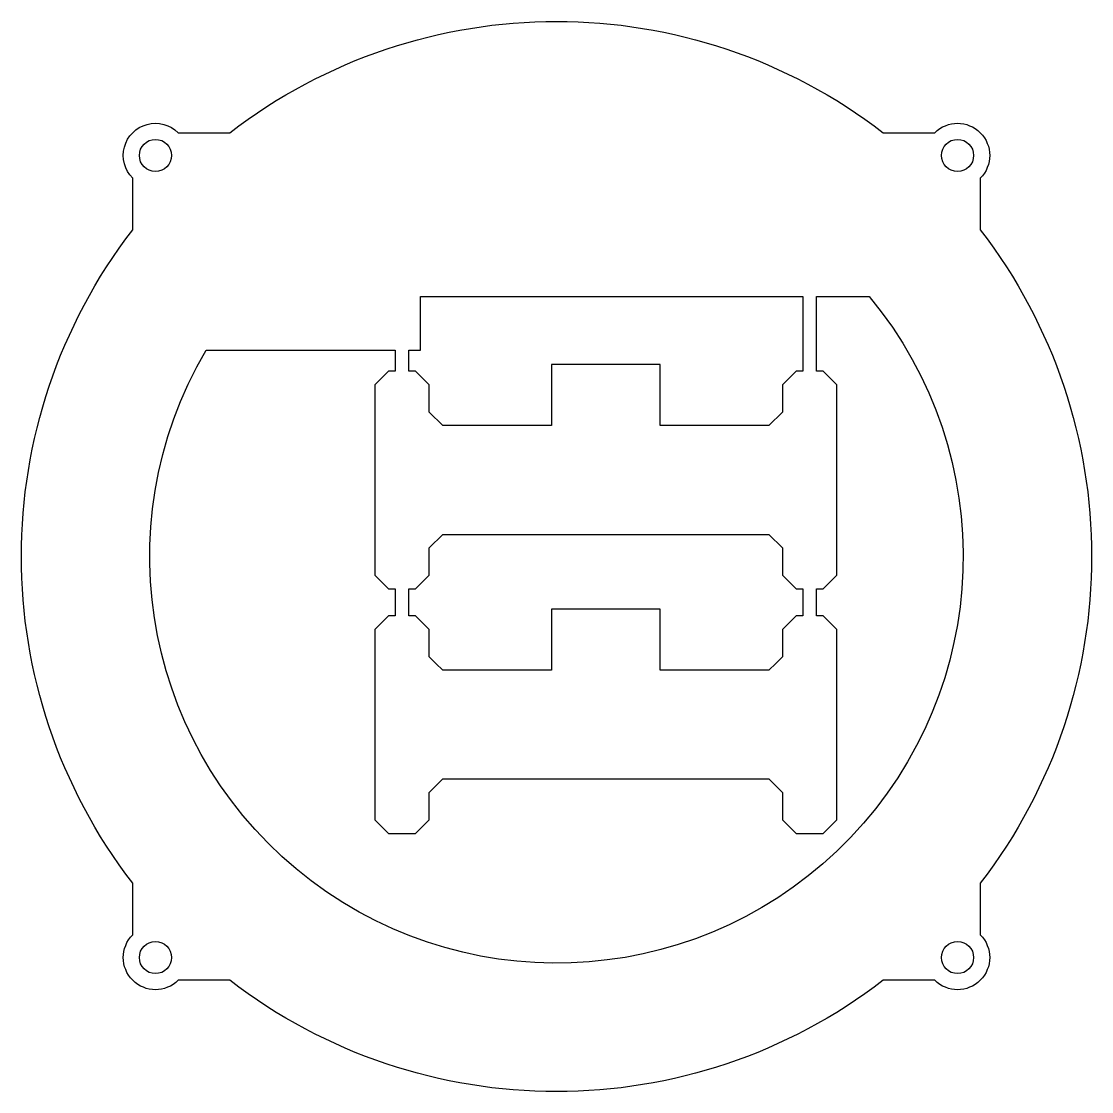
# Model space of a CAD drawing. Header units: inches. Extents: x 0 to 100, y 0 to 100.
import ezdxf

# ---------------------------------------------------------------- set-up
doc = ezdxf.new("R2010")
doc.units = ezdxf.units.IN
doc.header["$MEASUREMENT"] = 0
doc.layers.add('外形', color=1, linetype='Continuous')

msp = doc.modelspace()

# ---------------------------------------------------------------- linework, layer by layer
at = {"layer": '外形'}
for points in [[(80.529, 10.402, -0.34073), (19.471, 10.402), (14.645, 10.402, -1), (10.402, 14.645), (10.402, 19.471, -0.34073), (10.402, 80.529), (10.402, 85.355, -1), (14.645, 89.598), (19.471, 89.598, -0.34073), (80.529, 89.598), (85.355, 89.598, -1), (89.598, 85.355), (89.598, 80.529, -0.34073), (89.598, 19.471), (89.598, 14.645, -1), (85.355, 10.402)], [(74.295, 67.31), (74.295, 74.284), (79.228, 74.284, -1.92545), (17.257, 69.284), (17.257, 69.284), (34.925, 69.284), (34.925, 67.31), (34.29, 67.31), (33.02, 66.04), (33.02, 48.26), (34.29, 46.99), (34.925, 46.99), (34.925, 44.45), (34.29, 44.45), (33.02, 43.18), (33.02, 25.4), (34.29, 24.13), (36.83, 24.13), (38.1, 25.4), (38.1, 27.94), (39.37, 29.21), (69.85, 29.21), (71.12, 27.94), (71.12, 25.4), (72.39, 24.13), (74.93, 24.13), (76.2, 25.4), (76.2, 43.18), (74.93, 44.45), (74.295, 44.45), (74.295, 46.99), (74.93, 46.99), (76.2, 48.26), (76.2, 66.04), (74.93, 67.31)]]:
    msp.add_lwpolyline(points, format="xyb", close=True, dxfattribs=at)
for points in [[(67.162, 74.284), (73.025, 74.284), (73.025, 67.31), (72.39, 67.31), (71.12, 66.04), (71.12, 63.5), (69.85, 62.23), (65.892, 62.23), (59.69, 62.23), (59.69, 67.945), (49.53, 67.945), (49.53, 62.23), (44.528, 62.23), (39.37, 62.23), (38.1, 63.5), (38.1, 66.04), (36.83, 67.31), (36.195, 67.31), (36.195, 69.284), (37.295, 69.284), (37.295, 74.284)], [(73.025, 46.99), (73.025, 44.45), (72.39, 44.45), (71.12, 43.18), (71.12, 40.64), (70.485, 40.005), (69.85, 39.37), (59.69, 39.37), (59.69, 45.085), (49.53, 45.085), (49.53, 39.37), (39.37, 39.37), (38.735, 40.005), (38.1, 40.64), (38.1, 43.18), (36.83, 44.45), (36.195, 44.45), (36.195, 46.99), (36.83, 46.99), (38.1, 48.26), (38.1, 50.8), (39.37, 52.07), (69.85, 52.07), (71.12, 50.8), (71.12, 48.26), (72.39, 46.99)]]:
    msp.add_lwpolyline(points, close=True, dxfattribs=at)
for centre in [(12.523, 87.477), (87.477, 87.477), (12.523, 12.523), (87.477, 12.523)]:
    msp.add_circle(centre, 1.5, dxfattribs=at)

doc.saveas('drawing.dxf')
